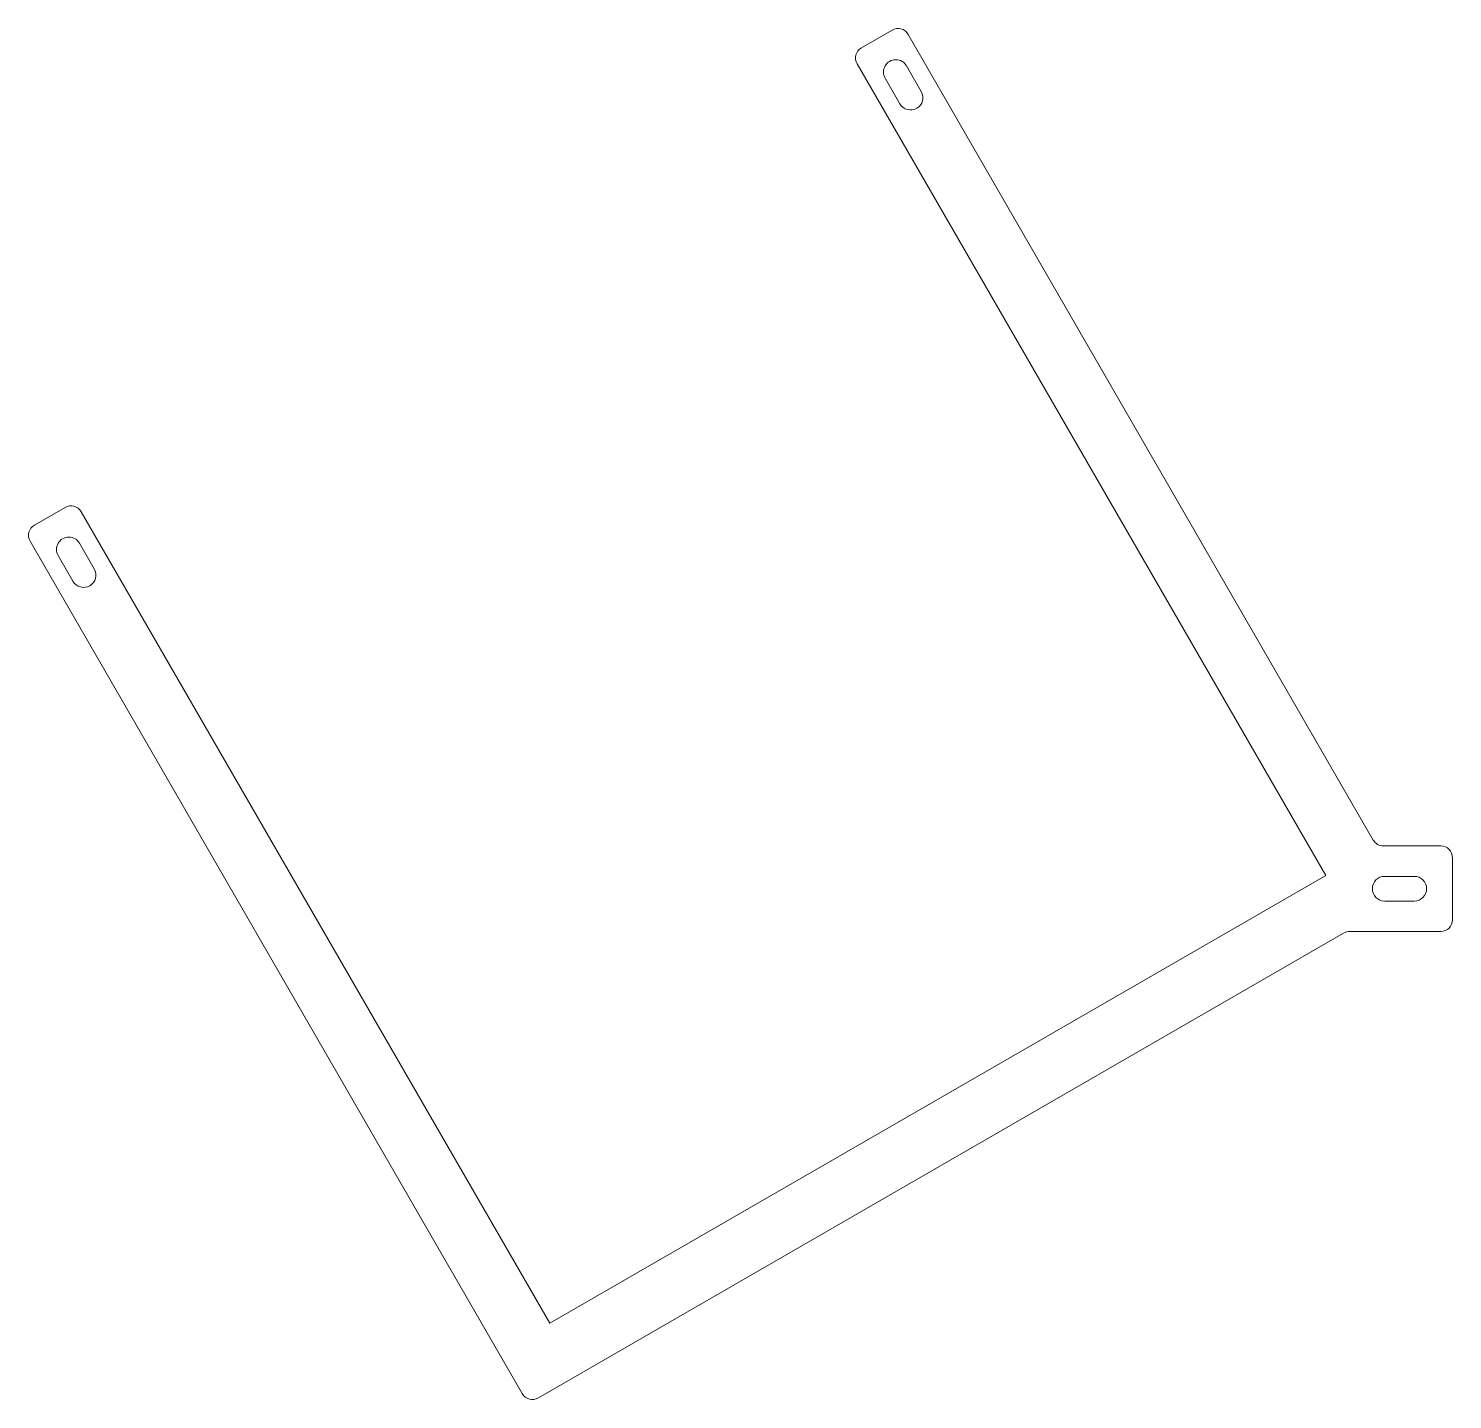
# Model space of a CAD drawing. Header units: millimetres. Extents: x 452 to 694, y 323 to 556.
import ezdxf

# ---------------------------------------------------------------- set-up
doc = ezdxf.new("R2010")
doc.units = ezdxf.units.MM

msp = doc.modelspace()

# ---------------------------------------------------------------- linework, layer by layer
at = {"color": 7, "linetype": 'Continuous', "lineweight": 15}
for p, q in [((598.85, 555.46), (593.65, 552.46)), ((680.5, 418.03), (601.58, 554.73)), ((592.92, 549.73), (672.42, 412.03)), ((603.82, 545.05), (601.32, 549.38)), ((597.68, 547.28), (600.18, 542.95)), ((458.55, 474.46), (453.35, 471.46)), ((540.78, 336.03), (461.28, 473.73)), ((452.62, 468.73), (536.12, 324.1)), ((457.38, 466.28), (459.88, 461.95)), ((463.52, 464.05), (461.02, 468.38)), ((691.94, 417.03), (682.23, 417.03)), ((693.94, 404.51), (693.94, 415.03)), ((672.42, 412.03), (540.78, 336.03)), ((687.44, 411.87), (682.44, 411.87)), ((682.44, 407.67), (687.44, 407.67)), ((538.85, 323.37), (675.47, 402.25)), ((676.47, 402.51), (691.94, 402.51))]:
    msp.add_line(p, q, dxfattribs=at)
for centre, radius, start, end in [((599.85, 553.73), 2, 30, 120), ((594.65, 550.73), 2, 120, 210), ((599.5, 548.33), 2.1, 30, 210), ((602, 544), 2.1, 210, 30), ((459.55, 472.73), 2, 30, 120), ((454.35, 469.73), 2, 120, 210), ((459.2, 467.33), 2.1, 30, 210), ((461.7, 463), 2.1, 210, 30), ((682.23, 419.03), 2, 210, 270), ((691.94, 415.03), 2, 0, 90), ((682.44, 409.77), 2.1, 90, 270), ((687.44, 409.77), 2.1, 270, 90), ((691.94, 404.51), 2, 270, 0), ((676.47, 400.51), 2, 90, 120), ((537.85, 325.1), 2, 210, 300)]:
    msp.add_arc(centre, radius, start, end, dxfattribs=at)

doc.saveas('drawing.dxf')
